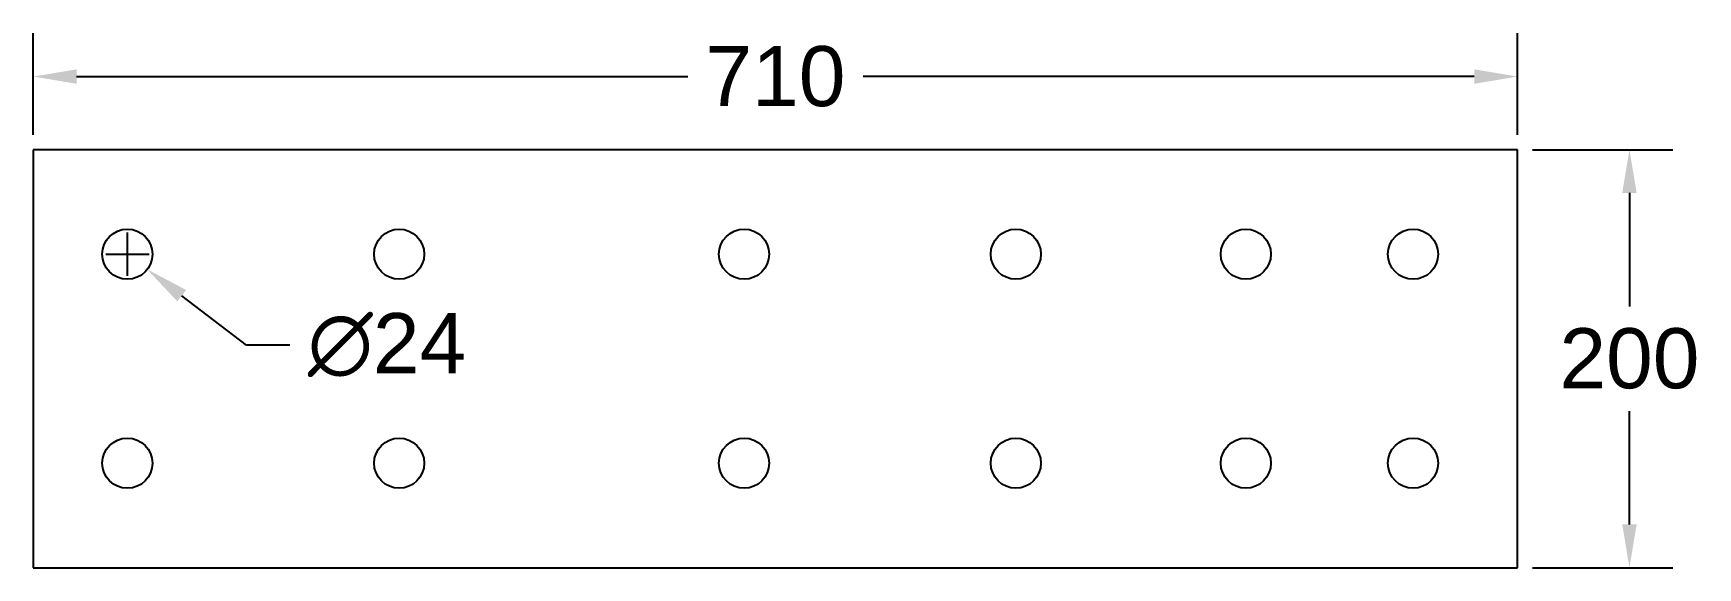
# Model space of a CAD drawing. Header units: millimetres. Extents: x -7057 to -6261, y -14448 to -14192.
import ezdxf

# ---------------------------------------------------------------- set-up
doc = ezdxf.new("R2010")
doc.units = ezdxf.units.MM
doc.header["$MEASUREMENT"] = 0
doc.styles.get("Standard").update_dxf_attribs({"font": 'arial.ttf'})
doc.dimstyles.get("Standard").update_dxf_attribs({"dimscale": 115, "dimtxt": 0.25, "dimasz": 0.18, "dimexe": 0.18, "dimexo": 0.0625, "dimgap": 0.09, "dimtad": 0, "dimtih": 1, "dimtoh": 1, "dimdec": 0, "dimzin": 0, "dimdsep": 46, "dimtxsty": 'Standard', "dimcen": 0.09, "dimclrd": 2, "dimclre": 2, "dimclrt": 3, "dimadec": 0, "dimazin": 0, "dimtfac": 1, "dimtdec": 0, "dimtofl": 0, "dimtmove": 0, "dimatfit": 3, "dimfxl": 1, "dimtolj": 1, "dimtzin": 0, "dimarcsym": 0})

# ---------------------------------------------------------------- blocks, each defined once
blk = doc.blocks.new('*D2')
at = {"color": 2, "lineweight": -2}
for p, q in [((-7012, -14308.35), (-7012, -14287.65)), ((-7022.35, -14298), (-7001.65, -14298)), ((-6955, -14341.5), (-6986.01, -14317.84)), ((-6934.3, -14341.5), (-6955, -14341.5))]:
    blk.add_line(p, q, dxfattribs=at)
at = {"color": 2}
blk.add_solid([(-6983.91, -14315.1), (-6988.1, -14320.58), (-7002.46, -14305.28)], dxfattribs=at)
at = {"layer": 'Defpoints', "color": 0}
for p in [(-7021.54, -14290.72), (-7002.46, -14305.28)]:
    blk.add_point(p, dxfattribs=at)
at = {"color": 3, "insert": (-6887.78, -14341.5), "char_height": 28.75, "attachment_point": 5}
blk.add_mtext('\\A1;∅24', dxfattribs=at)
blk = doc.blocks.new('*D0')
at = {"color": 2, "lineweight": -2}
for p, q in [((-6339.81, -14248), (-6272.8, -14248)), ((-6293.5, -14268.7), (-6293.5, -14322.97)), ((-6293.5, -14427.3), (-6293.5, -14373.03)), ((-6339.81, -14448), (-6272.8, -14448))]:
    blk.add_line(p, q, dxfattribs=at)
at = {"color": 2}
for points in [[(-6296.95, -14268.7), (-6290.05, -14268.7), (-6293.5, -14248)], [(-6296.95, -14427.3), (-6290.05, -14427.3), (-6293.5, -14448)]]:
    blk.add_solid(points, dxfattribs=at)
at = {"layer": 'Defpoints', "color": 0}
for p in [(-6347, -14248), (-6293.5, -14248), (-6347, -14448)]:
    blk.add_point(p, dxfattribs=at)
at = {"color": 3, "insert": (-6293.5, -14348), "char_height": 28.75, "attachment_point": 5}
blk.add_mtext('\\A1;200', dxfattribs=at)
blk = doc.blocks.new('*D1')
at = {"color": 2, "lineweight": -2}
for p, q in [((-7057, -14240.81), (-7057, -14192.3)), ((-6347, -14240.81), (-6347, -14192.3)), ((-7036.3, -14213), (-6743.94, -14213)), ((-6367.7, -14213), (-6660.06, -14213))]:
    blk.add_line(p, q, dxfattribs=at)
at = {"color": 2}
for points in [[(-7036.3, -14209.55), (-7036.3, -14216.45), (-7057, -14213)], [(-6367.7, -14209.55), (-6367.7, -14216.45), (-6347, -14213)]]:
    blk.add_solid(points, dxfattribs=at)
at = {"layer": 'Defpoints', "color": 0}
for p in [(-7057, -14213), (-7057, -14248), (-6347, -14248)]:
    blk.add_point(p, dxfattribs=at)
at = {"color": 3, "insert": (-6702, -14213), "char_height": 28.75, "attachment_point": 5}
blk.add_mtext('\\A1;710', dxfattribs=at)

msp = doc.modelspace()

# ---------------------------------------------------------------- linework, layer by layer
for p, q in [((-7057, -14248), (-7057, -14448)), ((-6347, -14248), (-7057, -14248)), ((-6347, -14448), (-6347, -14248)), ((-7057, -14448), (-6347, -14448))]:
    msp.add_line(p, q)
for centre in [(-7012, -14298), (-6882, -14298), (-6717, -14298), (-6587, -14298), (-6477, -14298), (-6397, -14298), (-7012, -14398), (-6882, -14398), (-6717, -14398), (-6587, -14398), (-6477, -14398), (-6397, -14398)]:
    msp.add_circle(centre, 12)

# ---------------------------------------------------------------- dimensions: what is measured, and where the dimension line sits
dim = msp.add_linear_dim(base=(-7057, -14213), p1=(-6347, -14248), p2=(-7057, -14248), dimstyle='Standard')
dim.commit()
dim.dimension.update_dxf_attribs({"geometry": '*D1', "text_midpoint": (-6702, -14213)})
dim = msp.add_linear_dim(base=(-6293.5, -14248), p1=(-6347, -14448), p2=(-6347, -14248), angle=90, dimstyle='Standard')
dim.commit()
dim.dimension.update_dxf_attribs({"geometry": '*D0', "text_midpoint": (-6293.5, -14348)})
dim = msp.add_diameter_dim_2p(p1=(-7021.54, -14290.72), p2=(-7002.46, -14305.28), dimstyle='Standard')
dim.commit()
dim.dimension.update_dxf_attribs({"geometry": '*D2', "text_midpoint": (-6887.78, -14341.5), "dimtype": 131})

doc.saveas('drawing.dxf')
